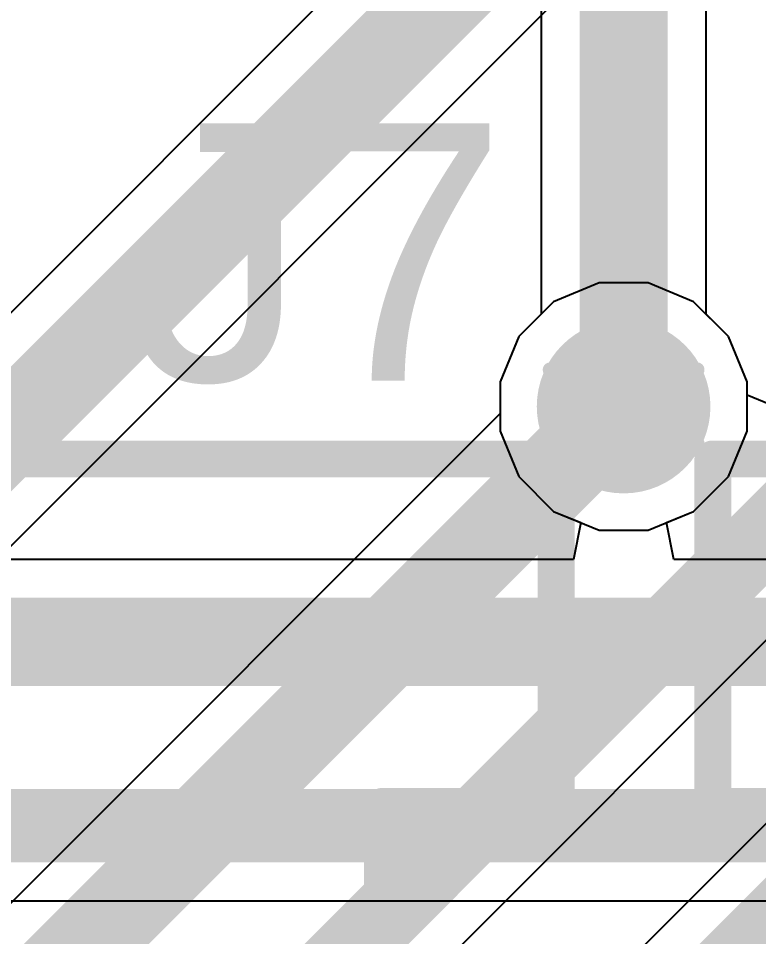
# Model space of a CAD drawing. Header units: inches. Extents: x -4 to 389, y 0 to 108.
# Drawn here: x 31.52 to 34.077, y 5.916 to 9.088 of the extents above; entities that cross this region are included whole.
import ezdxf

# ---------------------------------------------------------------- set-up
doc = ezdxf.new("R2010")
doc.units = ezdxf.units.IN
for name, color, linetype in [('Bottom Layer', 5, 'Continuous'), ('Drill Drawing', 1, 'Continuous'), ('Signal_1', 16, 'Continuous'), ('Signal_2', 76, 'Continuous'), ('Top Layer', 1, 'Continuous'), ('Top Overlay', 2, 'Continuous'), ('Via Holes', 16, 'Continuous')]:
    doc.layers.add(name, color=color, linetype=linetype)
doc.styles.add('Arial', font='', dxfattribs={"height": 0.2})
doc.styles.get('Arial').set_extended_font_data('Arial')

msp = doc.modelspace()

# ---------------------------------------------------------------- hatches: boundary and pattern name
at = {"layer": 'Bottom Layer'}
h = msp.add_hatch(color=5, dxfattribs=at)
edge = h.paths.add_edge_path()
edge.add_arc((33.611, 7.747), 0.3, 0, 360)
at = {"layer": 'Signal_1'}
h = msp.add_hatch(color=16, dxfattribs=at)
edge = h.paths.add_edge_path()
edge.add_arc((33.611, 7.747), 0.3, 0, 360)
at = {"layer": 'Signal_2'}
h = msp.add_hatch(color=76, dxfattribs=at)
edge = h.paths.add_edge_path()
edge.add_arc((33.611, 7.747), 0.3, 0, 360)
at = {"layer": 'Top Layer'}
h = msp.add_hatch(color=1, dxfattribs=at)
edge = h.paths.add_edge_path()
edge.add_arc((33.611, 7.747), 0.3, 0, 360)
at = {"layer": 'Via Holes'}
h = msp.add_hatch(color=7, dxfattribs=at)
edge = h.paths.add_edge_path()
edge.add_arc((33.611, 7.747), 0.15, 0, 360)

# ---------------------------------------------------------------- linework, layer by layer
at = {"layer": 'Bottom Layer'}
for p, q in [((33.526, 8.174), (33.3691, 8.109)), ((33.6959, 8.174), (33.526, 8.174)), ((33.8529, 8.109), (33.6959, 8.174)), ((33.3691, 8.109), (33.249, 7.9889)), ((33.973, 7.9889), (33.8529, 8.109)), ((33.249, 7.9889), (33.184, 7.8319)), ((34.038, 7.8319), (33.973, 7.9889)), ((33.184, 7.8319), (33.184, 7.7229)), ((34.038, 7.7868), (34.038, 7.8319)), ((34.165, 7.7342), (34.038, 7.7868)), ((33.184, 7.7229), (31.0038, 5.5427)), ((30.2002, 3.037), (34.7271, 7.5639))]:
    msp.add_line(p, q, dxfattribs=at)
for points, const_width in [([(31.1218, 5.2578), (33.611, 7.747)], 0.3048), ([(29.9466, 3.1496), (34.544, 7.747)], 0.254)]:
    msp.add_lwpolyline(points, dxfattribs=dict(at, const_width=const_width))
at = {"layer": 'Bottom Layer', "const_width": 0.1524}
msp.add_lwpolyline([(33.5348, 7.747, 1), (33.6872, 7.747, 1)], format="xyb", close=True, dxfattribs=at)
at = {"layer": 'Drill Drawing', "const_width": 0.0508}
for points in [[(33.484, 7.874), (33.611, 8.001)], [(33.611, 8.001), (33.738, 7.874)], [(33.357, 7.874), (33.484, 7.747)], [(33.357, 7.874), (33.484, 7.874)], [(33.738, 7.874), (33.865, 7.874)], [(33.738, 7.747), (33.865, 7.874)], [(33.357, 7.62), (33.484, 7.747)], [(33.738, 7.747), (33.865, 7.62)], [(33.357, 7.62), (33.484, 7.62)], [(33.484, 7.62), (33.611, 7.493)], [(33.611, 7.493), (33.738, 7.62)], [(33.738, 7.62), (33.865, 7.62)]]:
    msp.add_lwpolyline(points, dxfattribs=at)
at = {"layer": 'Drill Drawing', "const_width": 0.0254}
for points in [[(33.5983, 8.001, 1), (33.6237, 8.001, 1)], [(33.5983, 8.001, 1), (33.6237, 8.001, 1)], [(33.3443, 7.874, 1), (33.3697, 7.874, 1)], [(33.3443, 7.874, 1), (33.3697, 7.874, 1)], [(33.4713, 7.874, 1), (33.4967, 7.874, 1)], [(33.4713, 7.874, 1), (33.4967, 7.874, 1)], [(33.7253, 7.874, 1), (33.7507, 7.874, 1)], [(33.7253, 7.874, 1), (33.7507, 7.874, 1)], [(33.8523, 7.874, 1), (33.8777, 7.874, 1)], [(33.8523, 7.874, 1), (33.8777, 7.874, 1)], [(33.4713, 7.747, 1), (33.4967, 7.747, 1)], [(33.4713, 7.747, 1), (33.4967, 7.747, 1)], [(33.7253, 7.747, 1), (33.7507, 7.747, 1)], [(33.7253, 7.747, 1), (33.7507, 7.747, 1)], [(33.3443, 7.62, 1), (33.3697, 7.62, 1)], [(33.3443, 7.62, 1), (33.3697, 7.62, 1)], [(33.4713, 7.62, 1), (33.4967, 7.62, 1)], [(33.4713, 7.62, 1), (33.4967, 7.62, 1)], [(33.7253, 7.62, 1), (33.7507, 7.62, 1)], [(33.7253, 7.62, 1), (33.7507, 7.62, 1)], [(33.8523, 7.62, 1), (33.8777, 7.62, 1)], [(33.8523, 7.62, 1), (33.8777, 7.62, 1)], [(33.5983, 7.493, 1), (33.6237, 7.493, 1)], [(33.5983, 7.493, 1), (33.6237, 7.493, 1)]]:
    msp.add_lwpolyline(points, format="xyb", close=True, dxfattribs=at)
at = {"layer": 'Signal_1'}
for p, q in [((31.0554, 6.8277), (43.0323, 18.8046)), ((41.4684, 18.0464), (31.4526, 8.0307)), ((43.1496, 15.3539), (30.5185, 2.7227)), ((33.526, 8.174), (33.3691, 8.109)), ((33.6959, 8.174), (33.526, 8.174)), ((33.8529, 8.109), (33.6959, 8.174)), ((33.3691, 8.109), (33.249, 7.9889)), ((33.973, 7.9889), (33.8529, 8.109)), ((33.249, 7.9889), (33.184, 7.8319)), ((34.038, 7.8319), (33.973, 7.9889)), ((33.184, 7.8319), (33.184, 7.6621)), ((34.038, 7.6621), (34.038, 7.8319)), ((33.184, 7.6621), (33.249, 7.5051)), ((33.973, 7.5051), (34.038, 7.6621)), ((33.249, 7.5051), (33.3691, 7.385)), ((33.8529, 7.385), (33.973, 7.5051)), ((33.3691, 7.385), (33.526, 7.32)), ((33.6959, 7.32), (33.8529, 7.385)), ((33.526, 7.32), (33.6959, 7.32))]:
    msp.add_line(p, q, dxfattribs=at)
for points, const_width in [([(27.965, 4.1402), (42.9514, 19.1266)], 0.3048), ([(28.6954, 0.5334), (43.4086, 15.2466)], 0.254)]:
    msp.add_lwpolyline(points, dxfattribs=dict(at, const_width=const_width))
at = {"layer": 'Signal_2'}
for p, q in [((33.526, 8.174), (33.3691, 8.109)), ((33.6959, 8.174), (33.526, 8.174)), ((33.8529, 8.109), (33.6959, 8.174)), ((33.3691, 8.109), (33.249, 7.9889)), ((33.973, 7.9889), (33.8529, 8.109)), ((33.249, 7.9889), (33.184, 7.8319)), ((34.038, 7.8319), (33.973, 7.9889)), ((33.184, 7.8319), (33.184, 7.6621)), ((34.038, 7.6621), (34.038, 7.8319)), ((33.184, 7.6621), (33.249, 7.5051)), ((33.973, 7.5051), (34.038, 7.6621)), ((33.249, 7.5051), (33.3691, 7.385)), ((33.8529, 7.385), (33.973, 7.5051)), ((33.3691, 7.385), (33.526, 7.32)), ((33.6959, 7.32), (33.8529, 7.385)), ((33.526, 7.32), (33.6959, 7.32))]:
    msp.add_line(p, q, dxfattribs=at)
at = {"layer": 'Top Layer'}
for p, q in [((33.3261, 25.8637), (33.3261, 8.066)), ((33.8959, 8.066), (33.8959, 25.3354)), ((33.3261, 8.066), (33.249, 7.9889)), ((33.973, 7.9889), (33.8959, 8.066)), ((33.249, 7.9889), (33.184, 7.8319)), ((34.038, 7.8319), (33.973, 7.9889)), ((33.184, 7.8319), (33.184, 7.6621)), ((34.038, 7.6621), (34.038, 7.8319)), ((33.184, 7.6621), (33.249, 7.5051)), ((33.973, 7.5051), (34.038, 7.6621)), ((33.249, 7.5051), (33.3691, 7.385)), ((33.8529, 7.385), (33.973, 7.5051)), ((33.3691, 7.385), (33.4631, 7.3461)), ((33.7589, 7.3461), (33.8529, 7.385)), ((33.4631, 7.3461), (33.4378, 7.2191)), ((33.7841, 7.2191), (33.7589, 7.3461)), ((33.4378, 7.2191), (6.8326, 7.2191)), ((40.0162, 7.2191), (33.7841, 7.2191)), ((31.3974, 6.0402), (39.7031, 6.0402))]:
    msp.add_line(p, q, dxfattribs=at)
for points, const_width in [([(33.611, 7.747), (33.611, 26.4907)], 0.3048), ([(6.8326, 6.9342), (40.3352, 6.9342)], 0.3048), ([(30.9434, 6.2992), (39.8103, 6.2992)], 0.254)]:
    msp.add_lwpolyline(points, dxfattribs=dict(at, const_width=const_width))
at = {"layer": 'Top Layer', "const_width": 0.1524}
msp.add_lwpolyline([(33.5348, 7.747, 1), (33.6872, 7.747, 1)], format="xyb", close=True, dxfattribs=at)
at = {"layer": 'Top Overlay', "const_width": 0.127}
for points in [[(22.5781, 7.5662), (33.3781, 7.5662)], [(33.3781, 6.3662), (33.3781, 7.5662)], [(33.9192, 6.3662), (33.9192, 7.5662)], [(33.9192, 7.5662), (44.7192, 7.5662)], [(32.7781, 6.3662), (33.3781, 6.3662)], [(32.7781, 2.0662), (32.7781, 6.3662)], [(33.9192, 6.3662), (34.5192, 6.3662)]]:
    msp.add_lwpolyline(points, dxfattribs=at)
at = {"layer": 'Top Overlay', "const_width": 0.0635}
for points in [[(33.3464, 7.5662, 1), (33.4099, 7.5662, 1)], [(33.3464, 7.5662, 1), (33.4099, 7.5662, 1)], [(33.8875, 7.5662, 1), (33.951, 7.5662, 1)], [(33.8875, 7.5662, 1), (33.951, 7.5662, 1)], [(32.7464, 6.3662, 1), (32.8099, 6.3662, 1)], [(32.7464, 6.3662, 1), (32.8099, 6.3662, 1)], [(33.3464, 6.3662, 1), (33.4099, 6.3662, 1)], [(33.3464, 6.3662, 1), (33.4099, 6.3662, 1)], [(33.8875, 6.3662, 1), (33.951, 6.3662, 1)], [(33.8875, 6.3662, 1), (33.951, 6.3662, 1)]]:
    msp.add_lwpolyline(points, format="xyb", close=True, dxfattribs=at)

# ---------------------------------------------------------------- texts
at = {"layer": 'Top Overlay', "style": 'Arial'}
msp.add_text('J7', height=0.889, dxfattribs=at).set_placement((31.8984, 7.836))

doc.saveas('drawing.dxf')
